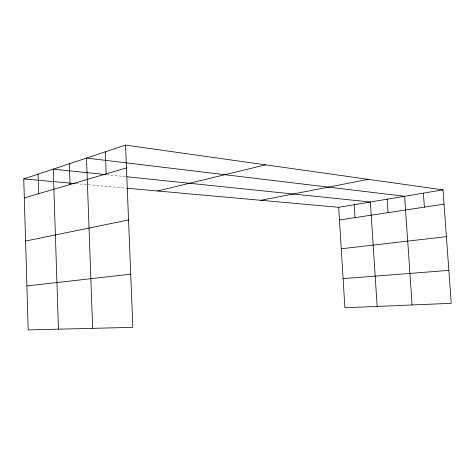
<?xml version="1.0" encoding="UTF-8"?>
<svg xmlns="http://www.w3.org/2000/svg" width="475" height="475" viewBox="0 0 475 475"><rect width="100%" height="100%" fill="white"/><g stroke="black" fill="none" stroke-linecap="round" stroke-linejoin="round"><path stroke-width="0.36" stroke-dasharray="2.38 1.78" d="M75.887 183.641L126.831 188.225M106.56 174.663L126.219 176.706"/><path stroke-width="0.71" d="M125.548 145.095L132.863 327.358L28.203 329.905L23.75 178.944L125.548 145.095L442.997 189.863L451.25 303.311L344.892 307.788L338.681 207.308L126.831 188.225M24.308 197.903L126.463 167.924M157.516 190.992L265.59 164.849M25.585 241.068L128.553 219.961M260.793 200.296L368.374 179.342M338.681 207.308L442.997 189.863M339.465 219.984L444.042 204.161M341.246 248.787L446.405 236.657M26.903 285.95L130.732 274.164M343.093 278.635L448.857 270.37M23.75 178.944L75.163 183.576M105.83 174.592L53.242 169.136L58.455 329.169M126.95 176.777L370.352 202.012L377.156 306.428M423.397 193.141L424.389 207.136M412.092 304.956L404.623 196.282L86.503 158.08L92.643 328.338M387.149 199.203L388.045 212.634M354.213 204.713L355.033 217.627M105.361 151.81L106.198 173.868M69.356 163.78L70.068 184.472M38.065 174.183L38.671 193.687"/></g></svg>
